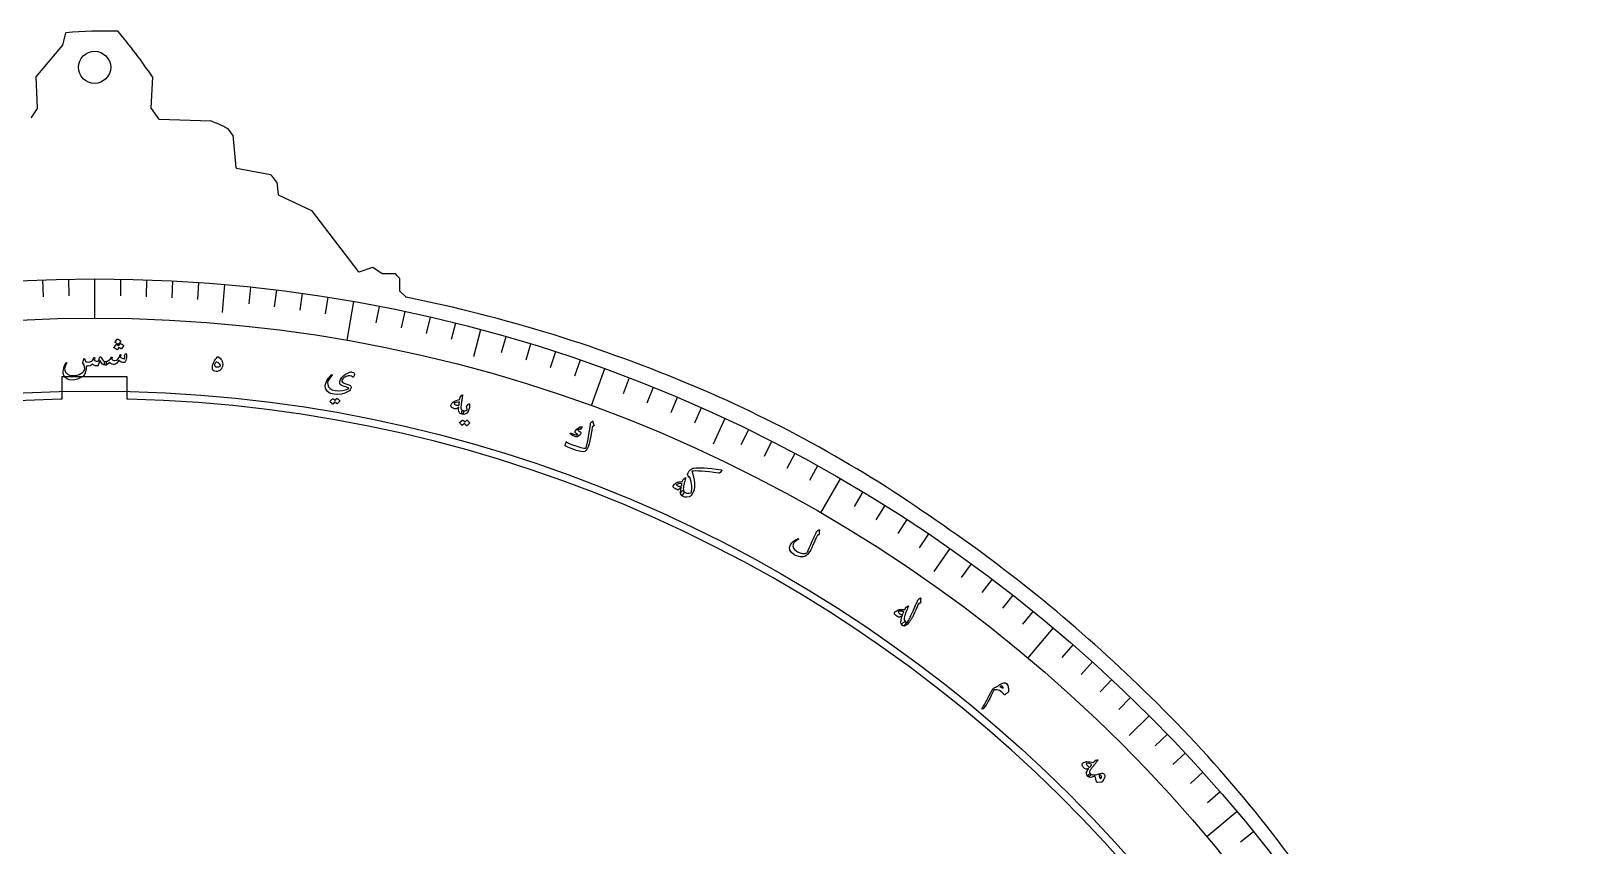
# Model space of a CAD drawing. Header units: millimetres. Extents: x -280 to 280, y -280 to 325.
# Drawn here: x -11.9 to 278.6, y 172.7 to 324.9 of the extents above; entities that cross this region are included whole.
import ezdxf

# ---------------------------------------------------------------- set-up
doc = ezdxf.new("R2010")
doc.units = ezdxf.units.MM
for name, color, linetype in [('CUT_INNER', 6, 'Continuous'), ('CUT_OUTER', 1, 'Continuous'), ('ENGRAVE', 7, 'Continuous'), ('ENGRAVE_FINE', 8, 'Continuous'), ('TEXT', 5, 'Continuous')]:
    doc.layers.add(name, color=color, linetype=linetype)

msp = doc.modelspace()

# ---------------------------------------------------------------- linework, layer by layer
at = {"layer": 'CUT_INNER'}
for points in [[(6.1, 260.3), (-6.1, 260.3), (-6.1, 256.1269), (-6.2875, 256.1228)], [(6.2875, 256.1228), (6.1, 256.1269), (6.1, 260.3)]]:
    msp.add_lwpolyline(points, dxfattribs=at)
msp.add_circle((0, 318.1087), 3, dxfattribs=at)
msp.add_arc((0, 0), 256.2, 91.40625, 88.59375, dxfattribs=at)
at = {"layer": 'CUT_OUTER'}
for points in [[(-5.9387, 322.2468), (-5.3601, 324.5612), (-5.3591, 324.5646)], [(-10.6509, 310.5051), (-10.9422, 316.3293), (-10.9422, 316.3327), (-10.9401, 316.3355), (-5.9699, 322.1861)], [(10.8078, 316.3327), (10.8078, 316.3291), (10.5166, 310.5078)], [(-11.7997, 308.7287), (-10.6759, 310.4144)], [(10.5444, 310.4131), (11.9408, 308.4581)], [(12.0583, 308.3953), (21.6823, 308.1037), (21.686, 308.1034)], [(25.7991, 305.4575), (25.7995, 305.4542), (26.3764, 299.3966)], [(26.4989, 299.2633), (32.8514, 298.1083), (32.8551, 298.1074)], [(34.0311, 296.6375), (34.0316, 296.6342), (34.315, 294.3699)], [(34.3994, 294.2531), (40.496, 291.3499), (40.4991, 291.3483), (40.5014, 291.3456), (49.2513, 279.967)], [(49.4177, 279.9162), (51.9588, 280.7632), (51.9624, 280.7642), (51.9656, 280.7623), (53.6886, 279.6136)], [(53.7718, 279.5884), (56.0747, 279.5884), (56.0783, 279.5882)], [(56.9602, 278.7063), (56.9604, 278.7027), (56.9604, 276.4193)], [(57.0043, 276.3133), (58.1073, 275.2103)]]:
    msp.add_lwpolyline(points, dxfattribs=at)
for centre, radius, start, end in [((2.4386, 227.4727), 97.4045, 88.879878, 94.59169), ((-81.8539, 252.7825), 112.3603, 34.443536, 39.901799), ((-6.0842, 322.2832), 0.15, 319.651307, 345.963756), ((-11.9245, 308.8119), 0.15, 293.198591, 326.309933), ((-10.8007, 310.4976), 0.15, 326.309933, 2.863767), ((10.6664, 310.5003), 0.15, 177.136233, 215.537678), ((12.0629, 308.5453), 0.15, 215.537678, 268.264295), ((8.4952, 274.7915), 35.8285, 62.714423, 68.397522), ((13.6861, 297.3178), 14.5938, 33.900394, 39.667156), ((26.5258, 299.4109), 0.15, 185.440332, 259.695154), ((19.1125, 285.9076), 18.3764, 35.725086, 41.596782), ((34.4638, 294.3885), 0.15, 187.133421, 244.536655), ((49.3702, 280.0585), 0.15, 217.559801, 288.434949), ((53.7718, 279.7384), 0.15, 236.309932, 270), ((47.5696, 270.1976), 12.6721, 42.179332, 47.820668), ((57.1104, 276.4193), 0.15, 180, 225), ((58.2134, 275.3164), 0.15, 225, 255.674497), ((2.8768, 1.0896), 279.6045, 66.97751, 78.592983), ((18.4996, 36.7659), 240.6602, 54.807025, 67.078872), ((-3.0155, -1.9705), 284.7554, 45.660692, 55.761312), ((25.2023, 23.9912), 246.4741, 33.395099, 46.134209)]:
    msp.add_arc(centre, radius, start, end, dxfattribs=at)
at = {"layer": 'ENGRAVE'}
for points in [[(0, 278.572), (0, 271.2416)], [(24.2791, 277.5119), (23.8228, 272.2959)], [(48.3735, 274.3399), (47.1006, 267.1208)], [(72.0997, 269.0799), (70.7446, 264.0223)], [(95.2772, 261.7721), (92.7701, 254.8837)], [(117.7296, 252.472), (115.5168, 247.7265)], [(139.286, 241.2504), (135.6208, 234.9021)], [(159.7823, 228.1928), (156.7791, 223.9037)], [(179.0626, 213.3985), (174.3507, 207.7831)], [(196.9802, 196.9802), (193.2777, 193.2777)], [(213.3985, 179.0626), (207.7831, 174.3507)]]:
    msp.add_lwpolyline(points, dxfattribs=at)
for radius in [278.572, 271.2416, 257.628]:
    msp.add_circle((0, 0), radius, dxfattribs=at)
at = {"layer": 'ENGRAVE_FINE'}
for points in [[(-9.722, 278.4023), (-9.6124, 275.2626)], [(-4.8618, 278.5296), (-4.8069, 275.3885)], [(4.8618, 278.5296), (4.8069, 275.3885)], [(9.722, 278.4023), (9.6124, 275.2626)], [(14.5793, 278.1902), (14.4149, 275.0529)], [(19.4322, 277.8934), (19.2131, 274.7595)], [(29.1187, 277.046), (28.7903, 273.9216)], [(33.9494, 276.4956), (33.5665, 273.3774)], [(38.7697, 275.861), (38.3325, 272.7499)], [(43.5783, 275.1423), (43.0868, 272.0394)], [(53.154, 273.4538), (52.5546, 270.37)], [(57.9184, 272.4845), (57.2652, 269.4116)], [(62.6651, 271.4322), (61.9584, 268.3711)], [(67.3927, 270.2972), (66.6326, 267.2489)], [(76.7848, 267.7806), (75.9189, 264.7607)], [(81.4466, 266.3997), (80.5281, 263.3954)], [(86.0835, 264.9377), (85.1127, 261.9499)], [(90.6942, 263.395), (89.6714, 260.4246)], [(99.8313, 260.0694), (98.7054, 257.1364)], [(104.3549, 258.2875), (103.178, 255.3746)], [(108.8468, 256.4269), (107.6192, 253.535)], [(113.3054, 254.4882), (112.0276, 251.6182)], [(122.1179, 250.3789), (120.7407, 247.5552)], [(126.469, 248.2095), (125.0428, 245.4103)], [(130.7816, 245.9645), (129.3067, 243.1906)], [(135.0544, 243.6446), (133.5313, 240.8969)], [(143.4752, 238.7828), (141.8571, 236.0899)], [(147.6207, 236.2425), (145.9559, 233.5782)], [(151.7212, 233.6301), (150.0101, 230.9954)], [(155.7755, 230.9467), (154.0187, 228.3422)], [(163.7405, 225.3695), (161.8939, 222.8279)], [(167.6488, 222.4775), (165.7582, 219.9685)], [(171.506, 219.5177), (169.5719, 217.0421)], [(175.311, 216.4911), (173.334, 214.0496)], [(182.7597, 210.241), (180.6986, 207.87)], [(186.4011, 207.0193), (184.2989, 204.6847)], [(189.9856, 203.7347), (187.8431, 201.437)], [(193.5124, 200.3879), (191.33, 198.128)], [(200.3879, 193.5124), (198.128, 191.33)], [(203.7347, 189.9856), (201.437, 187.8431)], [(207.0193, 186.4011), (204.6847, 184.2989)], [(210.241, 182.7597), (207.87, 180.6986)], [(216.4911, 175.311), (214.0496, 173.334)]]:
    msp.add_lwpolyline(points, dxfattribs=at)
at = {"layer": 'TEXT'}
for points in [[(4.2319, 267.3077), (4.242, 267.3173), (4.256, 267.3229), (4.2739, 267.3246), (4.2956, 267.3223), (4.3733, 267.2922), (4.4483, 267.2591), (4.5208, 267.2231), (4.5908, 267.1843), (4.6587, 267.142), (4.7251, 267.0958), (4.7898, 267.0457), (4.853, 266.9917), (4.8685, 266.9723), (4.8761, 266.954), (4.8758, 266.9369), (4.8675, 266.9209), (4.4774, 266.3325), (4.4634, 266.322), (4.4456, 266.3213), (4.424, 266.3304), (4.3986, 266.3495), (4.3766, 266.3655), (4.3419, 266.3896), (4.2945, 266.4217), (4.2344, 266.4618), (4.1605, 266.5099), (4.0719, 266.5661), (3.9685, 266.6303), (3.8503, 266.7026), (3.8347, 266.7145), (3.8269, 266.7264), (3.8271, 266.7381), (3.8352, 266.7498)], [(5.8154, 264.6226), (5.8328, 264.6339), (5.8529, 264.6296), (5.8755, 264.6095), (5.9007, 264.5737), (5.9274, 264.5134), (5.9465, 264.4278), (5.9583, 264.3168), (5.9625, 264.1807), (5.9615, 264.026), (5.9498, 263.8755), (5.9274, 263.7291), (5.8944, 263.5869), (5.8012, 263.3109), (5.7002, 263.1134), (5.5913, 262.9943), (5.4743, 262.9537), (5.2, 262.9754), (4.9473, 263.0522), (4.7159, 263.1842), (4.5058, 263.3715), (4.3544, 263.0847), (4.1772, 262.8619), (3.9739, 262.7031), (3.7445, 262.6081), (3.505, 262.5898), (3.2638, 262.6536), (3.0204, 262.7995), (2.7747, 263.0273), (2.5712, 262.7724), (2.3727, 262.5908), (2.1789, 262.4823), (1.9898, 262.4471), (1.9519, 262.4689), (1.9164, 262.5338), (1.8831, 262.6417), (1.852, 262.7927), (1.8413, 262.9415), (1.8616, 263.051), (1.9129, 263.1212), (1.9951, 263.1519), (2.356, 263.2306), (2.673, 263.3867), (2.9462, 263.6202), (3.1759, 263.9312), (3.1883, 263.9482), (3.2017, 263.9603), (3.2159, 263.9675), (3.2312, 263.9697), (3.2497, 263.9675), (3.2663, 263.9615), (3.2809, 263.9515), (3.2934, 263.9376), (3.3002, 263.8955), (3.2822, 263.8242), (3.2394, 263.7239), (3.1718, 263.5945), (3.2571, 263.4932), (3.3905, 263.4176), (3.5721, 263.3677), (3.8018, 263.3434), (4.0894, 263.3993), (4.3433, 263.5915), (4.5636, 263.9202), (4.7507, 264.3854), (4.7599, 264.4092), (4.771, 264.4261), (4.784, 264.4362), (4.7987, 264.4393), (4.8208, 264.437), (4.8398, 264.4307), (4.8558, 264.4207), (4.8688, 264.4067), (4.8782, 264.387), (4.8838, 264.3673), (4.8854, 264.3477), (4.883, 264.3281), (4.7986, 264.0007), (4.8887, 263.9178), (4.9974, 263.8443), (5.1249, 263.7802), (5.2711, 263.7254), (5.4138, 263.6887), (5.5227, 263.6791), (5.5979, 263.6966), (5.6394, 263.7413), (5.6541, 263.8105), (5.6489, 263.9095), (5.6237, 264.0383), (5.5786, 264.1969), (5.5879, 264.2412), (5.6304, 264.327), (5.7062, 264.4541), (5.8154, 264.6226)], [(4.7647, 266.4842), (4.7747, 266.4938), (4.7887, 266.4994), (4.8065, 266.501), (4.8282, 266.4987), (4.9055, 266.4684), (4.9803, 266.4352), (5.0525, 266.3991), (5.1222, 266.36), (5.1898, 266.3176), (5.2558, 266.2713), (5.3203, 266.221), (5.3832, 266.1669), (5.3952, 266.1505), (5.4002, 266.1333), (5.3984, 266.1152), (5.3896, 266.0963), (4.9994, 265.5086), (4.9889, 265.501), (4.9737, 265.5013), (4.9536, 265.5095), (4.9288, 265.5256), (4.9125, 265.5367), (4.887, 265.5538), (4.8522, 265.577), (4.8081, 265.6062), (4.7548, 265.6409), (4.6921, 265.6807), (4.6202, 265.7255), (4.539, 265.7754), (4.2559, 265.3415), (4.242, 265.3309), (4.2243, 265.3302), (4.2027, 265.3394), (4.1775, 265.3584), (4.1556, 265.3744), (4.121, 265.3984), (4.0737, 265.4305), (4.0138, 265.4705), (3.9401, 265.5186), (3.8518, 265.5748), (3.7487, 265.6389), (3.631, 265.711), (3.6188, 265.7229), (3.6136, 265.7347), (3.6152, 265.7465), (3.6237, 265.7581), (4.0186, 266.3163), (4.0287, 266.326), (4.0426, 266.3316), (4.0604, 266.3333), (4.0821, 266.331), (4.1369, 266.3099), (4.1911, 266.2872), (4.2448, 266.2631), (4.298, 266.2375), (4.3501, 266.21), (4.4007, 266.1801), (4.4498, 266.1477), (4.4974, 266.1129)], [(0.9201, 263.8861), (0.9354, 263.9257), (0.9575, 263.9584), (0.9865, 263.9842), (1.0223, 264.0032), (1.0688, 264.0103), (1.1143, 263.993), (1.1587, 263.9512), (1.2019, 263.885), (1.394, 263.5625), (1.5901, 263.3328), (1.7904, 263.1959), (1.9951, 263.1519), (2.0935, 263.1266), (2.1543, 263.0449), (2.1775, 262.9067), (2.1633, 262.712), (2.137, 262.5957), (2.0993, 262.5128), (2.0502, 262.4633), (1.9898, 262.4471), (1.7151, 262.5043), (1.4673, 262.6718), (1.246, 262.9494), (1.051, 263.3374), (1.035, 263.3723), (1.0179, 263.3826), (0.9998, 263.3685), (0.9806, 263.3299), (0.8883, 263.0414), (0.8091, 262.8097), (0.7428, 262.6347), (0.6894, 262.5164), (0.6361, 262.4309), (0.5703, 262.3698), (0.4919, 262.3333), (0.4009, 262.3212), (0.179, 262.3405), (-0.035, 262.4057), (-0.2415, 262.5167), (-0.4404, 262.6735), (-0.664, 262.4763), (-0.9225, 262.3473), (-1.2161, 262.2864), (-1.5449, 262.2935), (-1.5544, 262.0878), (-1.5698, 261.8939), (-1.591, 261.7117), (-1.6181, 261.5412), (-1.6511, 261.382), (-1.6899, 261.2334), (-1.7345, 261.0956), (-1.7849, 260.9685), (-1.867, 260.799), (-1.9683, 260.6441), (-2.089, 260.5037), (-2.229, 260.3777), (-2.6904, 260.0699), (-3.1692, 259.8511), (-3.6657, 259.7212), (-4.1806, 259.6802), (-4.7725, 259.7537), (-5.246, 259.9565), (-5.6014, 260.2893), (-5.8387, 260.7526), (-5.8763, 260.9167), (-5.8894, 261.1137), (-5.8781, 261.3436), (-5.8423, 261.6063), (-5.7769, 261.8961), (-5.6767, 262.2072), (-5.5417, 262.5396), (-5.3716, 262.8931), (-5.356, 262.9174), (-5.3393, 262.9349), (-5.3214, 262.9455), (-5.3025, 262.9494), (-5.2771, 262.9474), (-5.2555, 262.9405), (-5.2377, 262.9286), (-5.2237, 262.9118), (-5.2145, 262.8919), (-5.2111, 262.8709), (-5.2136, 262.8488), (-5.222, 262.8256), (-5.4195, 262.4011), (-5.5468, 262.0455), (-5.6043, 261.7589), (-5.5924, 261.5413), (-5.4142, 261.1387), (-5.1088, 260.8345), (-4.6764, 260.6282), (-4.1167, 260.5192), (-3.8407, 260.5126), (-3.5469, 260.5472), (-3.2351, 260.6227), (-2.9053, 260.7391), (-2.5751, 260.8934), (-2.2931, 261.0742), (-2.0594, 261.2817), (-1.874, 261.516), (-1.8301, 261.8267), (-1.865, 262.1465), (-1.9788, 262.4756), (-2.1719, 262.8137), (-2.1912, 262.8522), (-2.2018, 262.8898), (-2.2036, 262.9265), (-2.1965, 262.9623), (-2.0221, 263.6137), (-1.9971, 263.6726), (-1.968, 263.7003), (-1.9347, 263.6966), (-1.8972, 263.6616), (-1.8467, 263.567), (-1.7981, 263.4626), (-1.7514, 263.3484), (-1.7066, 263.2244), (-1.6249, 263.1187), (-1.4597, 263.0594), (-1.2108, 263.0465), (-0.8782, 263.0797), (-0.6983, 263.1316), (-0.5409, 263.2235), (-0.4059, 263.3554), (-0.2932, 263.5273), (-0.2781, 263.5516), (-0.264, 263.5773), (-0.2508, 263.6044), (-0.2386, 263.6331), (-0.2269, 263.6627), (-0.2152, 263.6928), (-0.2035, 263.7234), (-0.1917, 263.7545), (-0.1678, 263.8133), (-0.1429, 263.8563), (-0.117, 263.8838), (-0.0901, 263.8955), (-0.0666, 263.896), (-0.0431, 263.8897), (-0.0196, 263.8764), (0.0039, 263.8564), (0.0235, 263.8353), (0.0352, 263.8114), (0.0391, 263.7844), (0.0352, 263.7546), (-0.043, 263.5275), (-0.0528, 263.4585), (-0.043, 263.4002), (-0.0137, 263.3528), (0.0352, 263.316), (0.1889, 263.246), (0.3456, 263.2081), (0.5052, 263.2025), (0.6678, 263.2291), (0.7217, 263.2788), (0.7816, 263.4049), (0.8477, 263.6074), (0.9201, 263.8861)], [(22.8893, 264.0172), (22.9591, 264.0421), (23.0355, 264.0418), (23.1187, 264.0164), (23.2085, 263.9657), (23.4272, 263.7902), (23.6076, 263.5962), (23.7496, 263.3839), (23.8533, 263.1534), (23.9179, 262.917), (23.9419, 262.6794), (23.9256, 262.4406), (23.8689, 262.2005), (23.786, 261.9845), (23.6812, 261.7949), (23.5544, 261.6319), (23.4057, 261.4954), (23.2423, 261.3896), (23.0714, 261.3187), (22.893, 261.2828), (22.7069, 261.2819), (22.4671, 261.3203), (22.2761, 261.4054), (22.134, 261.5373), (22.0406, 261.7161), (21.9933, 261.9279), (21.9903, 262.1663), (22.0317, 262.4315), (22.1175, 262.7234), (22.2425, 263.0233), (22.4006, 263.3046), (22.5918, 263.5673), (22.8163, 263.8113), (22.8242, 263.8229), (22.8309, 263.8434), (22.8364, 263.8729), (22.8407, 263.9113), (22.8468, 263.9531), (22.8569, 263.9846), (22.8711, 264.006), (22.8893, 264.0172)], [(23.4833, 262.2747), (23.5196, 262.3127), (23.5287, 262.3649), (23.5106, 262.4314), (23.4653, 262.5121), (23.3022, 262.7252), (23.1385, 262.8792), (22.9743, 262.9742), (22.8099, 263.0101), (22.7296, 263.0028), (22.6528, 262.9667), (22.5795, 262.9018), (22.5095, 262.808), (22.4512, 262.7054), (22.4125, 262.6139), (22.3933, 262.5335), (22.3938, 262.4642), (22.4375, 262.3333), (22.5232, 262.2351), (22.6508, 262.1695), (22.8203, 262.1367), (23.0105, 262.1323), (23.1844, 262.1539), (23.342, 262.2013), (23.4833, 262.2747)], [(48.2002, 260.2847), (47.9655, 260.4141), (47.6869, 260.4687), (47.3648, 260.4484), (46.9993, 260.353), (46.7586, 260.2422), (46.5486, 260.0959), (46.3693, 259.9141), (46.2208, 259.697), (46.2018, 259.6516), (46.1921, 259.6026), (46.1916, 259.55), (46.2005, 259.4938), (46.2933, 259.3072), (46.4759, 259.1462), (46.7481, 259.0107), (47.11, 258.9004), (47.4677, 258.7947), (47.7196, 258.6752), (47.8656, 258.5422), (47.9059, 258.3959), (47.861, 258.1135), (47.7596, 257.8735), (47.6019, 257.6757), (47.388, 257.52), (46.7479, 257.2326), (46.0907, 257.0533), (45.4156, 256.9821), (44.7219, 257.0188), (43.989, 257.1988), (43.4718, 257.5191), (43.17, 257.9807), (43.0837, 258.5846), (43.1256, 258.9012), (43.2277, 259.2354), (43.3903, 259.5874), (43.6137, 259.9569), (43.6869, 260.0578), (43.7609, 260.1545), (43.8358, 260.2471), (43.9115, 260.3356), (43.9887, 260.4204), (44.0678, 260.5018), (44.1488, 260.5799), (44.2319, 260.6547), (44.2747, 260.6842), (44.31, 260.6931), (44.3379, 260.6814), (44.3582, 260.6491), (44.3663, 260.612), (44.3638, 260.5767), (44.3506, 260.5432), (44.3269, 260.5115), (43.9225, 260.0538), (43.6568, 259.6241), (43.529, 259.2227), (43.5385, 258.8499), (43.6998, 258.4316), (43.9847, 258.1072), (44.3934, 257.8763), (44.926, 257.7384), (45.6277, 257.6722), (46.2764, 257.7042), (46.8726, 257.8347), (47.4168, 258.0641), (47.451, 258.0857), (47.467, 258.1106), (47.4647, 258.1389), (47.4443, 258.1705), (47.3506, 258.2395), (47.1796, 258.3146), (46.9315, 258.3956), (46.6062, 258.4823), (46.2775, 258.5841), (46.0348, 258.708), (45.8781, 258.8541), (45.8074, 259.0227), (45.7937, 259.2085), (45.8141, 259.3973), (45.8688, 259.5889), (45.9578, 259.7834), (46.201, 260.1534), (46.5056, 260.4794), (46.8718, 260.7614), (47.2999, 260.9989), (47.4122, 261.0532), (47.52, 261.0982), (47.6231, 261.1342), (47.7215, 261.161), (47.815, 261.1792), (47.903, 261.1895), (47.9855, 261.1917), (48.0626, 261.186), (48.3529, 261.1041), (48.5101, 260.942), (48.5342, 260.7), (48.4253, 260.3783), (48.3731, 260.2959), (48.3181, 260.2528), (48.2605, 260.2491), (48.2002, 260.2847)], [(45.2502, 256.2265), (45.2614, 256.2345), (45.2757, 256.2379), (45.2932, 256.2368), (45.3138, 256.2312), (45.3836, 256.1895), (45.4505, 256.1453), (45.5144, 256.0987), (45.5755, 256.0495), (45.6341, 255.9974), (45.6905, 255.9416), (45.7448, 255.8821), (45.7969, 255.8191), (45.8059, 255.8011), (45.8081, 255.7833), (45.8035, 255.7657), (45.7921, 255.7484), (45.3237, 255.2274), (45.3124, 255.2214), (45.2977, 255.224), (45.2797, 255.2352), (45.2583, 255.2549), (45.2442, 255.272), (45.2207, 255.2963), (45.1877, 255.3278), (45.1452, 255.3664), (45.0928, 255.4126), (45.0301, 255.4672), (44.9572, 255.53), (44.8739, 255.601), (44.5063, 255.1963), (44.4906, 255.1846), (44.4729, 255.1842), (44.4534, 255.1951), (44.4319, 255.2172), (44.4133, 255.2363), (44.3837, 255.2653), (44.3431, 255.3042), (44.2916, 255.3529), (44.2281, 255.4115), (44.1517, 255.4804), (44.0623, 255.5594), (43.9601, 255.6485), (43.9502, 255.6621), (43.947, 255.6746), (43.9504, 255.6859), (43.9604, 255.6961), (44.4298, 256.1952), (44.441, 256.2032), (44.4553, 256.2067), (44.4728, 256.2056), (44.4933, 256.2001), (44.5534, 256.168), (44.6109, 256.1329), (44.6659, 256.0948), (44.7184, 256.0536), (44.7685, 256.0098), (44.8162, 255.9639), (44.8617, 255.916), (44.9047, 255.8659)], [(68.6008, 256.8905), (68.6582, 256.9258), (68.695, 256.922), (68.7111, 256.8792), (68.7066, 256.7974), (68.6993, 256.7491), (68.69, 256.6822), (68.6788, 256.5965), (68.6657, 256.4921), (68.6498, 256.3682), (68.6305, 256.2239), (68.6078, 256.0592), (68.5816, 255.8742), (68.556, 255.6923), (68.5329, 255.5295), (68.5124, 255.3858), (68.4944, 255.2611), (68.4792, 255.156), (68.4667, 255.0709), (68.4571, 255.0059), (68.4503, 254.9608), (68.4151, 254.6748), (68.4133, 254.4457), (68.4448, 254.2735), (68.5098, 254.1582), (68.5634, 254.1057), (68.6335, 254.062), (68.7201, 254.0269), (68.8232, 254.0005), (68.8813, 253.9741), (68.9198, 253.9317), (68.9388, 253.8733), (68.9383, 253.7989), (68.9222, 253.7135), (68.8964, 253.6297), (68.861, 253.5475), (68.8159, 253.467), (68.7681, 253.4008), (68.7227, 253.3543), (68.6796, 253.3274), (68.6389, 253.3202), (68.4425, 253.3754), (68.2825, 253.4571), (68.1589, 253.5654), (68.0716, 253.7003), (68.0156, 253.879), (67.9893, 254.1014), (67.9927, 254.3674), (68.026, 254.6772), (67.8709, 254.5246), (67.7244, 254.4111), (67.5865, 254.3369), (67.457, 254.3019), (67.3599, 254.3029), (67.2504, 254.3222), (67.1287, 254.3599), (66.9946, 254.416), (66.8566, 254.4878), (66.7436, 254.5589), (66.6556, 254.6295), (66.5927, 254.6996), (66.5475, 254.7777), (66.5238, 254.8532), (66.5216, 254.9261), (66.541, 254.9964), (66.5815, 255.0799), (66.6368, 255.1697), (66.7068, 255.2657), (66.7917, 255.3679), (66.883, 255.469), (66.9605, 255.5484), (67.0242, 255.6061), (67.0742, 255.642), (67.334, 255.7742), (67.6101, 255.8896), (67.9024, 255.9885), (68.2109, 256.0705), (68.2396, 256.2184), (68.2659, 256.3456), (68.2897, 256.4522), (68.311, 256.5382), (68.3345, 256.6089), (68.3645, 256.6698), (68.401, 256.7209), (68.4441, 256.7621)], [(68.1411, 255.5948), (67.8411, 255.5738), (67.5772, 255.5197), (67.3494, 255.4325), (67.1578, 255.3124), (67.1421, 255.2933), (67.1374, 255.2732), (67.1435, 255.2524), (67.1606, 255.2307), (67.2307, 255.176), (67.3096, 255.1277), (67.3971, 255.0856), (67.4934, 255.0497), (67.5985, 255.0201), (67.7122, 254.9968), (67.8348, 254.9797), (67.9661, 254.9688), (67.9871, 254.9697), (68.0103, 254.9752), (68.0358, 254.9851), (68.0634, 254.9995), (68.0755, 255.0627), (68.0868, 255.129), (68.0975, 255.1986), (68.1076, 255.2714), (68.117, 255.3474), (68.1257, 255.4267), (68.1337, 255.5091), (68.1411, 255.5948)], [(69.5247, 254.7917), (69.8646, 255.2021), (69.9099, 255.245), (69.9481, 255.2544), (69.9791, 255.2301), (70.003, 255.1723), (70.0319, 255.0109), (70.0439, 254.8474), (70.0391, 254.682), (70.0174, 254.5146), (69.9782, 254.3444), (69.9208, 254.1706), (69.8451, 253.9932), (69.7513, 253.8122), (69.5377, 253.5226), (69.2812, 253.3442), (68.9817, 253.2768), (68.6389, 253.3202), (68.6073, 253.3546), (68.5879, 253.4375), (68.5805, 253.5688), (68.5852, 253.7485), (68.5978, 253.8419), (68.6202, 253.9155), (68.6524, 253.9691), (68.6944, 254.0029), (68.7232, 254.0123), (68.7543, 254.0151), (68.7876, 254.0111), (68.8232, 254.0005), (69.0336, 253.9505), (69.2265, 253.9436), (69.4019, 253.98), (69.5599, 254.0596), (69.568, 254.067), (69.5731, 254.0783), (69.5752, 254.0934), (69.5744, 254.1124), (69.5739, 254.2272), (69.5597, 254.3478), (69.5319, 254.4742), (69.4904, 254.6063), (69.4783, 254.6552), (69.4801, 254.7024), (69.4955, 254.7479), (69.5247, 254.7917)], [(69.523, 252.1612), (69.5349, 252.1681), (69.5496, 252.1701), (69.5669, 252.1674), (69.587, 252.1598), (69.653, 252.1116), (69.7158, 252.0613), (69.7754, 252.0087), (69.832, 251.9539), (69.8857, 251.8964), (69.937, 251.8354), (69.9857, 251.7711), (70.032, 251.7033), (70.0394, 251.6845), (70.0399, 251.6666), (70.0336, 251.6495), (70.0206, 251.6334), (69.5034, 251.1592), (69.4915, 251.1544), (69.4771, 251.1584), (69.4601, 251.1712), (69.4405, 251.1929), (69.428, 251.2113), (69.4068, 251.2378), (69.3767, 251.2722), (69.3377, 251.3147), (69.2896, 251.3658), (69.232, 251.4261), (69.1648, 251.4956), (69.0881, 251.5743), (68.6826, 251.2063), (68.6658, 251.1962), (68.6481, 251.1975), (68.6295, 251.2102), (68.6101, 251.2343), (68.5932, 251.2551), (68.5663, 251.2868), (68.5294, 251.3293), (68.4823, 251.3827), (68.4243, 251.4473), (68.3542, 251.5231), (68.2722, 251.6103), (68.1782, 251.7088), (68.1696, 251.7233), (68.1675, 251.736), (68.172, 251.747), (68.183, 251.7562), (68.6992, 252.2083), (68.7111, 252.2152), (68.7258, 252.2173), (68.7431, 252.2146), (68.7632, 252.2071), (68.8203, 252.1695), (68.8745, 252.1291), (68.926, 252.0858), (68.9747, 252.0398), (69.0208, 251.9914), (69.0643, 251.9412), (69.1052, 251.8891), (69.1437, 251.8351)], [(93.0826, 251.9326), (93.0955, 251.8383), (93.1118, 251.7475), (93.1315, 251.6601), (93.1546, 251.5761), (93.1814, 251.4955), (93.2126, 251.4179), (93.2481, 251.3434), (93.2879, 251.272), (93.2999, 251.2357), (93.2952, 251.2003), (93.274, 251.1659), (93.2361, 251.1325), (93.0203, 250.962), (92.9984, 250.9429), (92.9816, 250.9262), (92.9699, 250.9117), (92.9633, 250.8996), (92.8647, 250.2588), (92.7711, 249.6814), (92.6827, 249.1674), (92.5995, 248.7165), (92.5216, 248.3296), (92.4486, 248.0071), (92.3806, 247.7491), (92.3178, 247.5554), (92.1838, 247.1959), (92.1348, 247.0843), (92.0803, 246.9744), (92.02, 246.866), (91.9542, 246.7592), (91.8822, 246.6541), (91.8037, 246.5509), (91.7186, 246.4497), (91.627, 246.3503), (91.3423, 246.2582), (90.8136, 246.3196), (90.0404, 246.533), (89.0216, 246.8959), (88.7077, 247.0213), (88.4201, 247.1452), (88.1589, 247.2676), (87.9239, 247.3887), (87.9049, 247.4064), (87.8939, 247.4264), (87.891, 247.4487), (87.8961, 247.4734), (87.9296, 247.5887), (87.9608, 247.6934), (87.9898, 247.7875), (88.0166, 247.871), (88.0415, 247.9447), (88.0648, 248.0097), (88.0866, 248.0658), (88.1068, 248.1132), (88.1197, 248.1393), (88.1347, 248.1511), (88.152, 248.1486), (88.1714, 248.1318), (88.325, 248.0185), (88.533, 247.9012), (88.7954, 247.7797), (89.1123, 247.654), (90.0694, 247.308), (90.8337, 247.0799), (91.4063, 246.9715), (91.7877, 246.9841), (91.8702, 247.2076), (91.9757, 247.6306), (92.1036, 248.2529), (92.2535, 249.0748), (92.3965, 249.9002), (92.5015, 250.5256), (92.5691, 250.9509), (92.5998, 251.1759), (92.6063, 251.2381), (92.6124, 251.2964), (92.6181, 251.3506), (92.6234, 251.4008), (92.6281, 251.4466), (92.632, 251.4874), (92.6351, 251.5233), (92.6375, 251.5542), (92.6469, 251.6201), (92.6665, 251.6791), (92.6963, 251.7313), (92.7363, 251.7765), (92.9813, 252.0034), (92.9999, 252.0179), (93.0171, 252.0256), (93.0329, 252.0266), (93.0472, 252.0208), (93.0614, 252.0046), (93.072, 251.9845), (93.0791, 251.9605), (93.0826, 251.9326)], [(91.023, 250.952), (91.0363, 250.9451), (91.0464, 250.9352), (91.0533, 250.9223), (91.057, 250.9064), (91.0556, 250.8939), (91.052, 250.8811), (91.0462, 250.8681), (91.0383, 250.8548), (90.7406, 250.5213), (90.7072, 250.4886), (90.6762, 250.4655), (90.6477, 250.4519), (90.6215, 250.4478), (90.5187, 250.4553), (90.4268, 250.4495), (90.3458, 250.4303), (90.2758, 250.3978), (90.256, 250.3748), (90.2596, 250.3412), (90.2867, 250.2971), (90.3373, 250.2424), (90.3737, 250.2132), (90.4118, 250.1843), (90.4516, 250.1559), (90.4931, 250.1278), (90.5368, 250.1), (90.5832, 250.0723), (90.6322, 250.0447), (90.6839, 250.0171), (90.8438, 249.871), (90.846, 249.6895), (90.6906, 249.4726), (90.378, 249.22), (90.2627, 249.153), (90.157, 249.1064), (90.0609, 249.0803), (89.9742, 249.0747), (89.8859, 249.0873), (89.7697, 249.1214), (89.6258, 249.1769), (89.454, 249.2537), (89.367, 249.2948), (89.2856, 249.3369), (89.2098, 249.3802), (89.1396, 249.4245), (89.0745, 249.4686), (89.014, 249.5109), (88.9581, 249.5517), (88.9068, 249.5907), (88.8782, 249.6232), (88.8608, 249.6549), (88.8545, 249.6857), (88.8594, 249.7156), (88.8744, 249.743), (88.8957, 249.7588), (88.9233, 249.763), (88.9572, 249.7557), (89.0629, 249.7258), (89.1822, 249.6899), (89.3151, 249.6482), (89.4615, 249.6004), (89.7346, 249.5112), (89.9513, 249.4514), (90.1119, 249.421), (90.2162, 249.4202), (90.2314, 249.4246), (90.242, 249.4338), (90.2481, 249.4477), (90.2497, 249.4664), (90.247, 249.4793), (90.2385, 249.4934), (90.2241, 249.5085), (90.2037, 249.5247), (90.0076, 249.6538), (89.927, 249.7119), (89.8621, 249.7727), (89.8127, 249.8363), (89.779, 249.9025), (89.7561, 249.9742), (89.7514, 250.0414), (89.765, 250.1041), (89.7969, 250.1623), (90.0821, 250.53), (90.3815, 250.7842), (90.6952, 250.9249), (91.023, 250.952)], [(110.0692, 238.8882), (110.1, 238.7884), (110.0888, 238.6744), (110.0357, 238.5464), (109.9406, 238.4043), (109.81, 238.2559), (109.7043, 238.1705), (109.6232, 238.148), (109.5669, 238.1884), (109.4702, 238.4381), (109.4401, 238.7659), (109.4764, 239.1718), (109.5793, 239.656), (109.3835, 239.4333), (109.2126, 239.2811), (109.0665, 239.1993), (108.945, 239.1879), (108.8891, 239.2021), (108.8304, 239.2208), (108.7689, 239.2439), (108.7046, 239.2715), (108.6376, 239.3025), (108.5678, 239.3357), (108.4954, 239.3713), (108.4202, 239.4091), (108.2911, 239.4831), (108.1923, 239.5487), (108.124, 239.6058), (108.0861, 239.6546), (108.0528, 239.7636), (108.0458, 239.8596), (108.0651, 239.9427), (108.1106, 240.0129), (108.3243, 240.2183), (108.5007, 240.3739), (108.6397, 240.4798), (108.7413, 240.5359), (108.8622, 240.5779), (108.9864, 240.6141), (109.1139, 240.6444), (109.2447, 240.6689), (109.38, 240.6876), (109.5208, 240.7004), (109.6671, 240.7075), (109.8189, 240.7088), (109.9099, 241.0029), (109.929, 241.0636), (109.9523, 241.1148), (109.98, 241.1566), (110.012, 241.1888), (110.3087, 241.4407), (110.3581, 241.466), (110.3867, 241.4503), (110.3943, 241.3935), (110.381, 241.2957), (110.2979, 241.003), (110.2233, 240.7338), (110.1572, 240.4882), (110.0997, 240.2661), (110.0518, 240.0676), (110.0147, 239.8926), (109.9883, 239.7413), (109.9728, 239.6135), (109.9635, 239.3943), (109.9765, 239.2003), (110.0117, 239.0317), (110.0692, 238.8882)], [(117.0222, 242.9094), (117.1013, 242.887), (117.1385, 242.8468), (117.1338, 242.7887), (117.0872, 242.7128), (116.8584, 242.4406), (116.7959, 242.373), (116.7365, 242.3255), (116.6802, 242.2983), (116.627, 242.2913), (115.6922, 242.4189), (114.8425, 242.5218), (114.0779, 242.6009), (113.3984, 242.657), (112.8044, 242.6895), (112.2963, 242.6977), (111.8741, 242.6822), (111.5377, 242.6434), (111.7425, 242.118), (111.8972, 241.5719), (112.002, 241.0053), (112.0568, 240.4184), (112.0517, 239.7661), (111.9714, 239.1963), (111.8167, 238.7089), (111.588, 238.3037), (111.4519, 238.1372), (111.321, 238.0093), (111.1954, 237.92), (111.075, 237.8693), (110.6392, 237.7959), (110.2572, 237.8093), (109.9287, 237.9096), (109.6533, 238.097), (109.5559, 238.2226), (109.5108, 238.3737), (109.518, 238.5503), (109.5775, 238.7524), (109.6483, 238.903), (109.725, 239.0035), (109.8077, 239.0538), (109.8963, 239.054), (109.9323, 239.0353), (109.9731, 239.0015), (110.0188, 238.9524), (110.0692, 238.8882), (110.2981, 238.6695), (110.605, 238.5501), (110.9903, 238.5297), (111.4545, 238.6082), (111.5497, 239.2167), (111.5385, 239.9103), (111.4199, 240.6889), (111.1925, 241.5523), (111.1824, 241.5693), (111.1677, 241.5788), (111.1485, 241.5806), (111.1247, 241.5749), (111.0164, 241.5471), (110.9921, 241.5426), (110.9714, 241.5484), (110.9543, 241.5643), (110.9408, 241.5904), (110.7725, 242.1327), (110.7779, 242.1658), (110.8057, 242.2338), (110.8561, 242.3367), (110.9289, 242.4746), (111.0112, 242.6188), (111.0868, 242.7339), (111.1555, 242.8198), (111.2174, 242.8765), (111.3095, 242.9425), (111.4001, 243.0016), (111.4893, 243.0539), (111.5769, 243.0993), (111.6633, 243.1383), (111.7487, 243.1712), (111.8329, 243.1982), (111.9161, 243.2192), (112.2976, 243.2722), (112.7524, 243.2999), (113.2806, 243.302), (113.8821, 243.278), (114.557, 243.2274), (115.3054, 243.1495), (116.1271, 243.0438), (117.0222, 242.9094)], [(109.7316, 240.3096), (109.3956, 240.339), (109.107, 240.3229), (108.8658, 240.2614), (108.672, 240.1547), (108.7098, 240.0946), (108.7658, 240.0348), (108.8403, 239.9753), (108.933, 239.916), (108.9891, 239.8876), (109.0466, 239.8612), (109.1056, 239.8368), (109.166, 239.8144), (109.2282, 239.7949), (109.2928, 239.7792), (109.3596, 239.7673), (109.4287, 239.7592), (109.5188, 239.773), (109.5923, 239.8351), (109.6494, 239.9458), (109.6898, 240.1049), (109.702, 240.1811), (109.713, 240.2406), (109.7229, 240.2834), (109.7316, 240.3096)], [(135.2523, 231.6926), (135.2764, 231.7063), (135.3005, 231.712), (135.3246, 231.7099), (135.3487, 231.6998), (135.3688, 231.6829), (135.381, 231.6604), (135.3854, 231.6324), (135.3819, 231.5987), (135.3552, 231.4063), (135.345, 231.2325), (135.3514, 231.0773), (135.3744, 230.9407), (135.3778, 230.8945), (135.362, 230.8527), (135.3269, 230.8154), (135.2725, 230.7826), (135.2422, 230.7691), (135.2133, 230.756), (135.1857, 230.7433), (135.1594, 230.7308), (135.1348, 230.7192), (135.112, 230.7087), (135.0911, 230.6994), (135.072, 230.6913), (135.0387, 230.6757), (135.0075, 230.6519), (134.9786, 230.6201), (134.9518, 230.5802), (134.8915, 230.4587), (134.8277, 230.3251), (134.7602, 230.1794), (134.689, 230.0217), (134.6138, 229.8522), (134.5341, 229.6711), (134.4499, 229.4786), (134.3611, 229.2744), (134.2754, 229.0691), (134.1932, 228.877), (134.1148, 228.698), (134.0401, 228.5322), (133.9692, 228.3789), (133.9024, 228.2373), (133.8396, 228.1076), (133.781, 227.9897), (133.5929, 227.6489), (133.379, 227.3471), (133.1393, 227.0843), (132.874, 226.8602), (132.6797, 226.7511), (132.4399, 226.6855), (132.1547, 226.6632), (131.824, 226.6842), (131.4849, 226.7391), (131.1807, 226.8151), (130.9115, 226.9124), (130.6771, 227.0311), (130.1526, 227.437), (129.8677, 227.8872), (129.8225, 228.3826), (130.0177, 228.9235), (130.2561, 229.2739), (130.5566, 229.5788), (130.9196, 229.838), (131.3451, 230.0511), (131.374, 230.0611), (131.3994, 230.0629), (131.4213, 230.0566), (131.4396, 230.0422), (131.4564, 230.0219), (131.4665, 230.0021), (131.4701, 229.9825), (131.467, 229.9634), (131.4579, 229.9376), (131.4442, 229.9156), (131.4259, 229.8973), (131.4029, 229.8828), (131.0729, 229.6683), (130.8175, 229.4708), (130.6365, 229.2906), (130.5297, 229.1278), (130.4358, 228.6997), (130.5354, 228.3063), (130.8282, 227.9474), (131.3141, 227.622), (131.798, 227.4084), (132.2513, 227.2985), (132.6743, 227.2928), (133.0673, 227.3913), (133.1311, 227.5125), (133.2027, 227.6557), (133.2822, 227.821), (133.3694, 228.0084), (133.4642, 228.2186), (133.5664, 228.4523), (133.6761, 228.7093), (133.793, 228.9899), (133.9167, 229.2776), (134.0394, 229.5601), (134.1614, 229.8375), (134.2825, 230.1097), (134.4032, 230.3764), (134.524, 230.6374), (134.6448, 230.8928), (134.7656, 231.1424), (134.8723, 231.3884), (134.8889, 231.4139), (134.907, 231.4362), (134.9268, 231.4552), (134.9481, 231.4711)], [(154.1696, 218.9372), (154.2031, 218.9597), (154.2344, 218.9706), (154.2636, 218.9698), (154.2907, 218.9573), (154.3097, 218.9385), (154.3211, 218.9143), (154.3251, 218.8845), (154.3215, 218.8493), (154.2875, 218.6787), (154.2754, 218.5153), (154.2853, 218.3591), (154.3172, 218.2101), (154.3208, 218.1518), (154.3038, 218.102), (154.2662, 218.0609), (154.208, 218.0283), (154.1735, 218.0143), (154.1387, 218.0006), (154.1034, 217.9872), (154.0678, 217.974), (154.0321, 217.9609), (153.9968, 217.9474), (153.962, 217.9337), (153.9275, 217.9197), (153.8874, 217.8552), (153.7954, 217.6607), (153.6514, 217.3363), (153.4553, 216.8822), (153.3478, 216.6323), (153.2456, 216.3985), (153.1486, 216.1808), (153.0569, 215.9792), (152.9704, 215.7943), (152.8889, 215.6268), (152.8125, 215.4766), (152.7412, 215.3439), (152.6712, 215.2207), (152.5988, 215.0993), (152.524, 214.9795), (152.4468, 214.8614), (152.367, 214.7446), (152.2842, 214.6288), (152.1984, 214.5138), (152.1097, 214.3997), (151.7855, 214.0362), (151.4921, 213.808), (151.2294, 213.7152), (150.9972, 213.7577), (150.9091, 213.8163), (150.8576, 213.8898), (150.8426, 213.9781), (150.8643, 214.0814), (150.9126, 214.1869), (150.9772, 214.2821), (151.0583, 214.3668), (151.1559, 214.4411), (151.2588, 214.5009), (151.3468, 214.5293), (151.4198, 214.5264), (151.4778, 214.492), (151.518, 214.4591), (151.5542, 214.4296), (151.5862, 214.4037), (151.6142, 214.3812), (151.639, 214.3628), (151.6616, 214.3488), (151.6821, 214.3394), (151.7005, 214.3346), (151.7964, 214.4094), (151.9083, 214.5472), (152.0362, 214.7481), (152.18, 215.0121), (152.2606, 215.1725), (152.3505, 215.358), (152.4497, 215.5686), (152.5583, 215.8045), (152.6768, 216.0656), (152.8059, 216.3522), (152.9456, 216.6643), (153.0959, 217.0018), (153.2421, 217.3323), (153.3699, 217.6231), (153.4791, 217.8742), (153.57, 218.0856), (153.6428, 218.257), (153.6981, 218.3881), (153.7359, 218.4788), (153.7562, 218.5291), (153.7874, 218.5916), (153.8303, 218.6517), (153.885, 218.7096), (153.9514, 218.7652), (153.9879, 218.7907), (154.0217, 218.8151), (154.0529, 218.8383), (154.0815, 218.8604), (154.1075, 218.8813), (154.1308, 218.9011), (154.1515, 218.9197), (154.1696, 218.9372)], [(151.2858, 215.4796), (151.2317, 215.1701), (151.2468, 214.9016), (151.3309, 214.6741), (151.4841, 214.4875), (151.5244, 214.4339), (151.5396, 214.3668), (151.5297, 214.2863), (151.4948, 214.1923), (151.4707, 214.1464), (151.4444, 214.1008), (151.416, 214.0556), (151.3854, 214.0107), (151.3522, 213.967), (151.3158, 213.9256), (151.2762, 213.8865), (151.2334, 213.8496), (151.1576, 213.7929), (151.0923, 213.7576), (151.0373, 213.7437), (150.9927, 213.7513), (150.8868, 213.826), (150.7984, 213.9171), (150.7275, 214.0246), (150.6739, 214.1484), (150.6239, 214.4642), (150.6496, 214.8378), (150.7511, 215.2693), (150.9282, 215.7589), (150.6952, 215.5587), (150.4977, 215.4292), (150.3355, 215.3706), (150.2086, 215.3827), (150.1531, 215.4083), (150.0959, 215.4374), (150.0371, 215.47), (149.9765, 215.5062), (149.9139, 215.5462), (149.8488, 215.5903), (149.7812, 215.6385), (149.711, 215.6907), (149.5851, 215.7912), (149.4929, 215.8753), (149.4345, 215.9431), (149.4098, 215.9947), (149.3902, 216.1094), (149.3981, 216.2075), (149.4336, 216.2889), (149.4967, 216.3536), (149.7362, 216.5259), (149.9299, 216.6538), (150.0775, 216.7374), (150.179, 216.7766), (150.2981, 216.8025), (150.4241, 216.8211), (150.5571, 216.8324), (150.6971, 216.8365), (150.844, 216.8333), (150.9979, 216.8228), (151.1587, 216.805), (151.3264, 216.7799), (151.4671, 217.0637), (151.4856, 217.0967), (151.5029, 217.127), (151.5189, 217.1547), (151.5336, 217.1796), (151.5478, 217.2013), (151.5624, 217.2192), (151.5773, 217.2333), (151.5926, 217.2435), (151.9323, 217.4552), (151.9865, 217.477), (152.0124, 217.4565), (152.0099, 217.3938), (151.9791, 217.2887), (151.862, 217.0421), (151.7541, 216.801), (151.6554, 216.5654), (151.5658, 216.3354), (151.4845, 216.1114), (151.4107, 215.8942), (151.3445, 215.6836), (151.2858, 215.4796)], [(151.1576, 216.4011), (151.1023, 216.4194), (151.0443, 216.4372), (150.9835, 216.4546), (150.9201, 216.4714), (150.8535, 216.4862), (150.7832, 216.4975), (150.7094, 216.5054), (150.632, 216.5098), (150.5558, 216.5133), (150.4812, 216.5121), (150.4081, 216.5063), (150.3365, 216.4958), (150.2669, 216.4804), (150.1996, 216.4598), (150.1347, 216.4339), (150.0721, 216.4028), (150.1725, 216.2349), (150.3245, 216.0917), (150.5281, 215.9732), (150.7834, 215.8792), (150.8336, 215.8793), (150.8848, 215.9015), (150.9371, 215.9456), (150.9904, 216.0116)], [(168.6052, 202.4195), (168.7015, 202.5019), (168.8002, 202.5818), (168.9013, 202.6591), (169.0046, 202.7339), (169.1105, 202.8046), (169.2189, 202.87), (169.3299, 202.93), (169.4436, 202.9847), (169.6658, 203.0701), (169.8616, 203.1176), (170.0309, 203.1272), (170.1738, 203.0988), (170.3446, 202.9996), (170.4832, 202.8315), (170.5894, 202.5944), (170.6629, 202.2886), (170.6777, 202.198), (170.6896, 202.1072), (170.6988, 202.0162), (170.7051, 201.9249), (170.7091, 201.8331), (170.7109, 201.7405), (170.7108, 201.647), (170.7086, 201.5527), (170.7042, 201.5006), (170.693, 201.4555), (170.675, 201.4176), (170.6501, 201.3867), (170.5266, 201.2818), (170.4158, 201.1888), (170.3175, 201.1075), (170.2318, 201.0381), (170.1599, 200.9812), (170.1033, 200.9377), (170.0619, 200.9077), (170.0357, 200.8911), (169.9948, 200.8783), (169.9575, 200.8803), (169.9239, 200.8972), (169.8939, 200.929), (169.4866, 201.384), (169.0519, 201.6839), (168.5908, 201.8285), (168.104, 201.8178), (168.0591, 201.8042), (168.0224, 201.7838), (167.994, 201.7565), (167.9738, 201.7223), (167.7415, 201.2292), (167.4904, 200.7235), (167.2206, 200.2054), (166.932, 199.6747), (166.5236, 198.9776), (166.1974, 198.5026), (165.954, 198.2492), (165.7937, 198.2175), (165.768, 198.2517), (165.7665, 198.3015), (165.7892, 198.3667), (165.836, 198.4475), (165.9447, 198.6067), (166.0532, 198.7763), (166.1615, 198.9562), (166.2696, 199.1465), (166.378, 199.3461), (166.487, 199.5541), (166.5965, 199.7706), (166.7067, 199.9954), (167.0761, 200.7495), (167.3878, 201.3313), (167.6424, 201.7402), (167.8403, 201.976), (167.9488, 202.072), (168.0543, 202.1558), (168.1568, 202.2275), (168.2562, 202.2871), (168.3514, 202.3356), (168.4413, 202.3738), (168.5259, 202.4017), (168.6052, 202.4195)], [(169.1031, 202.3814), (169.1779, 202.3581), (169.2542, 202.3303), (169.3319, 202.2982), (169.411, 202.2616), (169.4912, 202.2209), (169.5721, 202.1764), (169.6536, 202.1282), (169.7358, 202.0761), (169.6983, 202.2424), (169.6517, 202.369), (169.5961, 202.4558), (169.5314, 202.503), (169.4287, 202.5283), (169.3231, 202.5165), (169.2145, 202.4675), (169.1031, 202.3814)], [(187.2989, 188.7271), (187.3663, 188.7292), (187.3963, 188.7076), (187.389, 188.6625), (187.3443, 188.5937), (187.314, 188.5555), (187.2727, 188.502), (187.2204, 188.4333), (187.157, 188.3493), (187.0816, 188.2496), (186.9931, 188.134), (186.8915, 188.0025), (186.7767, 187.855), (186.664, 187.71), (186.563, 187.5802), (186.4737, 187.4657), (186.3961, 187.3665), (186.3306, 187.283), (186.2775, 187.2153), (186.2368, 187.1637), (186.2085, 187.1279), (186.0356, 186.8974), (185.9201, 186.6996), (185.8618, 186.5345), (185.8608, 186.4021), (185.8812, 186.3299), (185.9202, 186.2571), (185.9779, 186.1836), (186.0542, 186.1094), (186.0915, 186.0576), (186.1038, 186.0017), (186.0913, 185.9415), (186.0538, 185.8772), (185.9973, 185.8112), (185.9333, 185.7513), (185.8617, 185.6977), (185.7825, 185.6502), (185.7082, 185.6166), (185.6456, 185.5988), (185.5949, 185.5969), (185.5559, 185.611), (185.413, 185.7565), (185.3149, 185.9069), (185.2615, 186.0624), (185.2529, 186.2229), (185.2932, 186.4057), (185.381, 186.6117), (185.5163, 186.8408), (185.6992, 187.093), (185.4888, 187.0378), (185.3053, 187.0122), (185.1487, 187.0164), (185.019, 187.0505), (184.9352, 187.0996), (184.8499, 187.1708), (184.763, 187.2641), (184.6747, 187.3795), (184.5906, 187.5104), (184.5279, 187.6283), (184.4868, 187.7333), (184.467, 187.8254), (184.4667, 187.9156), (184.4837, 187.9929), (184.518, 188.0572), (184.5698, 188.1086), (184.6465, 188.1609), (184.7391, 188.2113), (184.8476, 188.2597), (184.9722, 188.3062), (185.1016, 188.3485), (185.2083, 188.3788), (185.2923, 188.3971), (185.3535, 188.4035), (185.6447, 188.3888), (185.9416, 188.3517), (186.2443, 188.292), (186.5528, 188.2097), (186.6512, 188.3237), (186.7373, 188.421), (186.811, 188.5017), (186.8723, 188.5656), (186.9278, 188.6153), (186.9841, 188.6533), (187.0412, 188.6794), (187.0991, 188.6937)], [(186.2555, 187.8318), (185.9849, 187.9628), (185.729, 188.0471), (185.4881, 188.0848), (185.2621, 188.0759), (185.239, 188.0671), (185.2249, 188.0521), (185.2198, 188.031), (185.2239, 188.0037), (185.2575, 187.9214), (185.3018, 187.8402), (185.3569, 187.7601), (185.4226, 187.6811), (185.499, 187.6032), (185.5861, 187.5263), (185.6838, 187.4505), (185.7923, 187.3758), (185.811, 187.3661), (185.8339, 187.3593), (185.8609, 187.3553), (185.8921, 187.354), (185.9339, 187.4028), (185.9768, 187.4547), (186.0207, 187.5097), (186.0656, 187.5679), (186.1116, 187.6292), (186.1586, 187.6936), (186.2065, 187.7611), (186.2555, 187.8318)], [(188.6075, 186.0726), (188.7182, 185.8361), (188.686, 185.5186), (188.5107, 185.1202), (188.1923, 184.641), (188.1664, 184.6094), (188.1392, 184.5861), (188.1107, 184.5712), (188.0809, 184.5645), (187.3944, 184.4921), (187.3501, 184.4903), (187.3115, 184.5009), (187.2786, 184.5239), (187.2513, 184.5593), (187.1175, 184.837), (187.0152, 185.1214), (186.9444, 185.4127), (186.9049, 185.7108), (186.4507, 185.5311), (186.0746, 185.4545), (185.7764, 185.481), (185.5559, 185.611), (185.5436, 185.6379), (185.545, 185.68), (185.5604, 185.7373), (185.5895, 185.8099), (185.682, 185.9694), (185.7709, 186.0826), (185.8562, 186.1495), (185.9382, 186.17), (185.9682, 186.1642), (185.9976, 186.1522), (186.0262, 186.1339), (186.0542, 186.1094), (186.2013, 186.0052), (186.3829, 185.941), (186.5993, 185.9167), (186.8504, 185.9323), (186.9795, 185.958), (187.1841, 186.0076), (187.4644, 186.081), (187.8204, 186.178), (188.0715, 186.2264), (188.2864, 186.2249), (188.4651, 186.1737), (188.6075, 186.0726)], [(187.6644, 185.935), (187.6808, 185.7445), (187.7262, 185.5552), (187.8005, 185.3672), (187.9037, 185.1803), (188.0056, 185.2965), (188.0659, 185.4145), (188.0847, 185.5341), (188.0619, 185.6555), (188.0043, 185.7647), (187.9188, 185.8476), (187.8055, 185.9044), (187.6644, 185.935)]]:
    msp.add_lwpolyline(points, close=True, dxfattribs=at)

doc.saveas('drawing.dxf')
